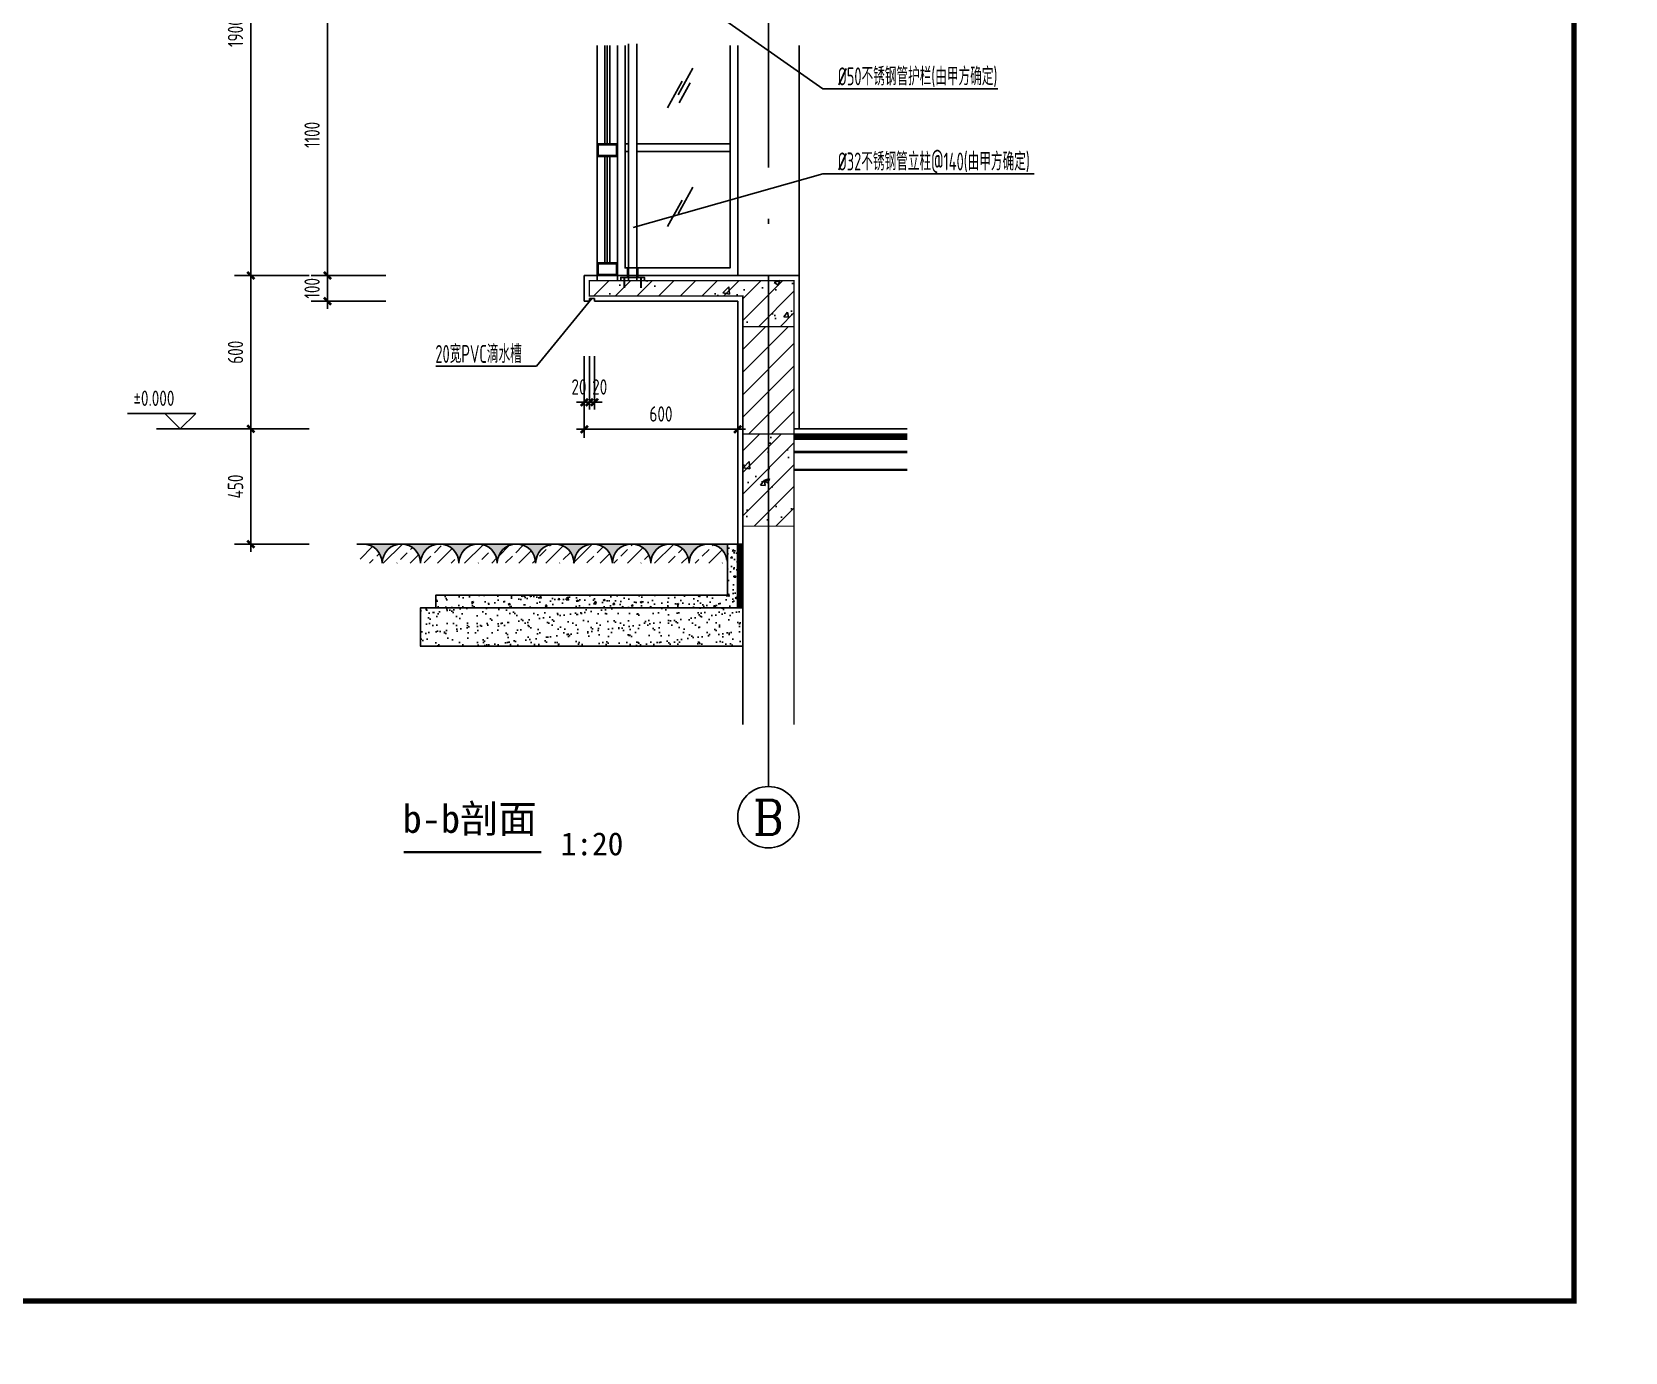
# Model space of a CAD drawing. Extents: x -726032 to 135930, y -151624 to 587044.
# Drawn here: x 9704 to 40849, y 326855 to 352670 of the extents above; entities that cross this region are included whole.
import ezdxf
from ezdxf.enums import TextEntityAlignment as Align

# ---------------------------------------------------------------- set-up
doc = ezdxf.new("R2010")
doc.units = 0
doc.header["$LTSCALE"] = 1000
doc.header["$MEASUREMENT"] = 0
doc.linetypes.add('DOTE', pattern=[2.42, 2, -0.2, 0.02, -0.2])
doc.layers.get('0').update_dxf_attribs({"linetype": 'CONTINUOUS'})
doc.layers.get('DEFPOINTS').update_dxf_attribs({"color": 1, "linetype": 'CONTINUOUS'})
for name, color, linetype in [('AXIS', 245, 'CONTINUOUS'), ('AXIS_TEXT', 7, 'CONTINUOUS'), ('DOTE', 8, 'DOTE'), ('PUB_DIM', 245, 'CONTINUOUS'), ('PUB_TITLE', 1, 'CONTINUOUS'), ('WALL', 255, 'CONTINUOUS'), ('WINDOW', 155, 'CONTINUOUS'), ('填充', 207, 'CONTINUOUS'), ('引线', 213, 'CONTINUOUS'), ('构架', 4, 'CONTINUOUS'), ('栏杆', 126, 'CONTINUOUS'), ('看线', 86, 'CONTINUOUS'), ('粉刷线', 224, 'CONTINUOUS')]:
    doc.layers.add(name, color=color, linetype=linetype)
doc.styles.add('-黑体', font='')
doc.styles.add('_HZTXT', font='isocp.shx', dxfattribs={"width": 0.8, "bigfont": 'hztxt.shx'})
doc.styles.add('COMPLEX', font='COMPLEX')
doc.styles.add('DIM_FONT', font='isocp.shx', dxfattribs={"width": 0.8})
doc.styles.get('-黑体').set_extended_font_data('SimHei')
doc.dimstyles.new('AXIS20', dxfattribs={"dimscale": 0.2, "dimtxt": 300, "dimasz": 1, "dimexe": 250, "dimexo": 300, "dimgap": 150, "dimtad": 1, "dimdec": 0, "dimzin": 0, "dimdsep": 46, "dimtxsty": 'DIM_FONT', "dimblk": '_DIMX', "dimcen": 0.09, "dimse1": 1, "dimse2": 1, "dimclrt": 142, "dimadec": 0, "dimazin": 0, "dimtfac": 1, "dimtdec": 0, "dimtix": 1, "dimtmove": 2, "dimatfit": 3, "dimldrblk": '_DIMX', "dimfxl": 1, "dimtolj": 1, "dimtzin": 0, "dimarcsym": 0})

# ---------------------------------------------------------------- blocks, each defined once
blk = doc.blocks.new('_DIMX')
blk.add_line((-150, 0), (150, 0))
at = {"const_width": 50}
blk.add_lwpolyline([(-70, -70), (70, 70)], dxfattribs=at)
blk = doc.blocks.new('*D56')
at = {"color": 0, "linetype": 'ByBlock', "transparency": 16777216}
blk.add_line((-581733.4, 332838.5), (-581133.8, 332838.5), dxfattribs=at)
at = {"layer": 'DEFPOINTS', "color": 0, "linetype": 'ByBlock', "transparency": 16777216}
for p in [(-581733.6, 333838.5), (-581133.6, 333838.5), (-581133.6, 332838.5)]:
    blk.add_point(p, dxfattribs=at)
at = {"color": 0, "linetype": 'ByBlock', "transparency": 16777216, "xscale": 0.2, "yscale": 0.2, "zscale": 0.2, "rotation": 180}
blk.add_blockref('_DIMX', (-581733.6, 332838.5), dxfattribs=at)
at = {"color": 0, "linetype": 'ByBlock', "transparency": 16777216, "xscale": 0.2, "yscale": 0.2, "zscale": 0.2}
blk.add_blockref('_DIMX', (-581133.6, 332838.5), dxfattribs=at)
at = {"color": 142, "linetype": 'ByBlock', "transparency": 16777216, "insert": (-581433.6, 332898.5), "char_height": 60, "attachment_point": 5, "style": 'DIM_FONT'}
blk.add_mtext('\\A1;600', dxfattribs=at)
blk = doc.blocks.new('*D58')
at = {"color": 0, "linetype": 'ByBlock', "transparency": 16777216}
for p, q in [((-581733.8, 332944.2), (-581734, 332944.2)), ((-581713.6, 332944.2), (-581733.6, 332944.2)), ((-581713.6, 332944.2), (-581733.6, 332944.2)), ((-581713.4, 332944.2), (-581713.2, 332944.2))]:
    blk.add_line(p, q, dxfattribs=at)
at = {"layer": 'DEFPOINTS', "color": 0, "linetype": 'ByBlock', "transparency": 16777216}
for p in [(-581733.6, 332944.2), (-581733.6, 331924.3), (-581713.6, 331924.3)]:
    blk.add_point(p, dxfattribs=at)
at = {"color": 0, "linetype": 'ByBlock', "transparency": 16777216, "xscale": 0.2, "yscale": 0.2, "zscale": 0.2}
blk.add_blockref('_DIMX', (-581733.6, 332944.2), dxfattribs=at)
at = {"color": 0, "linetype": 'ByBlock', "transparency": 16777216, "xscale": 0.2, "yscale": 0.2, "zscale": 0.2, "rotation": 180}
blk.add_blockref('_DIMX', (-581713.6, 332944.2), dxfattribs=at)
at = {"color": 142, "linetype": 'ByBlock', "transparency": 16777216, "insert": (-581754.2, 333004.2), "char_height": 60, "attachment_point": 5, "style": 'DIM_FONT'}
blk.add_mtext('\\A1;20', dxfattribs=at)
blk = doc.blocks.new('*D57')
at = {"color": 0, "linetype": 'ByBlock', "transparency": 16777216}
for p, q in [((-581713.8, 332944.2), (-581714, 332944.2)), ((-581693.6, 332944.2), (-581713.6, 332944.2)), ((-581693.6, 332944.2), (-581713.6, 332944.2)), ((-581693.4, 332944.2), (-581693.2, 332944.2))]:
    blk.add_line(p, q, dxfattribs=at)
at = {"layer": 'DEFPOINTS', "color": 0, "linetype": 'ByBlock', "transparency": 16777216}
for p in [(-581713.6, 332944.2), (-581713.6, 331924.3), (-581693.6, 331924.3)]:
    blk.add_point(p, dxfattribs=at)
at = {"color": 0, "linetype": 'ByBlock', "transparency": 16777216, "xscale": 0.2, "yscale": 0.2, "zscale": 0.2}
blk.add_blockref('_DIMX', (-581713.6, 332944.2), dxfattribs=at)
at = {"color": 0, "linetype": 'ByBlock', "transparency": 16777216, "xscale": 0.2, "yscale": 0.2, "zscale": 0.2, "rotation": 180}
blk.add_blockref('_DIMX', (-581693.6, 332944.2), dxfattribs=at)
at = {"color": 142, "linetype": 'ByBlock', "transparency": 16777216, "insert": (-581673.1, 333004.2), "char_height": 60, "attachment_point": 5, "style": 'DIM_FONT'}
blk.add_mtext('\\A1;20', dxfattribs=at)
blk = doc.blocks.new('*D54')
at = {"color": 0, "linetype": 'ByBlock', "transparency": 16777216}
blk.add_line((-582737.6, 333440.1), (-582737.6, 334539.7), dxfattribs=at)
at = {"layer": 'DEFPOINTS', "color": 0, "linetype": 'ByBlock', "transparency": 16777216}
for p in [(-582737.6, 334539.9), (-582730, 334539.9), (-582730, 333439.9)]:
    blk.add_point(p, dxfattribs=at)
at = {"color": 0, "linetype": 'ByBlock', "transparency": 16777216, "xscale": 0.2, "yscale": 0.2, "zscale": 0.2}
for p, rotation in [((-582737.6, 334539.9), 90), ((-582737.6, 333439.9), 270)]:
    blk.add_blockref('_DIMX', p, dxfattribs=dict(at, rotation=rotation))
at = {"color": 142, "linetype": 'ByBlock', "transparency": 16777216, "insert": (-582797.6, 333989.9), "char_height": 60, "attachment_point": 5, "rotation": 90, "style": 'DIM_FONT'}
blk.add_mtext('\\A1;1100', dxfattribs=at)
blk = doc.blocks.new('*D49')
at = {"color": 0, "linetype": 'ByBlock', "transparency": 16777216}
for p, q in [((-582737.6, 333440.1), (-582737.6, 333440.3)), ((-582737.6, 333339.9), (-582737.6, 333439.9)), ((-582737.6, 333339.7), (-582737.6, 333339.5))]:
    blk.add_line(p, q, dxfattribs=at)
at = {"layer": 'DEFPOINTS', "color": 0, "linetype": 'ByBlock', "transparency": 16777216}
for p in [(-582737.6, 333439.9), (-582730, 333439.9), (-582730, 333339.9)]:
    blk.add_point(p, dxfattribs=at)
at = {"color": 0, "linetype": 'ByBlock', "transparency": 16777216, "xscale": 0.2, "yscale": 0.2, "zscale": 0.2}
for p, rotation in [((-582737.6, 333439.9), 270), ((-582737.6, 333339.9), 90)]:
    blk.add_blockref('_DIMX', p, dxfattribs=dict(at, rotation=rotation))
at = {"color": 142, "linetype": 'ByBlock', "transparency": 16777216, "insert": (-582797.6, 333389.9), "char_height": 60, "attachment_point": 5, "rotation": 90, "style": 'DIM_FONT'}
blk.add_mtext('\\A1;100', dxfattribs=at)
blk = doc.blocks.new('*D42')
at = {"color": 0, "linetype": 'ByBlock', "transparency": 16777216}
blk.add_line((-583037, 332840.1), (-583037, 333439.7), dxfattribs=at)
at = {"layer": 'DEFPOINTS', "color": 0, "linetype": 'ByBlock', "transparency": 16777216}
for p in [(-583037, 333439.9), (-583005, 333439.9), (-583005, 332839.9)]:
    blk.add_point(p, dxfattribs=at)
at = {"color": 0, "linetype": 'ByBlock', "transparency": 16777216, "xscale": 0.2, "yscale": 0.2, "zscale": 0.2}
for p, rotation in [((-583037, 333439.9), 90), ((-583037, 332839.9), 270)]:
    blk.add_blockref('_DIMX', p, dxfattribs=dict(at, rotation=rotation))
at = {"color": 142, "linetype": 'ByBlock', "transparency": 16777216, "insert": (-583097, 333139.9), "char_height": 60, "attachment_point": 5, "rotation": 90, "style": 'DIM_FONT'}
blk.add_mtext('\\A1;600', dxfattribs=at)
blk = doc.blocks.new('*D41')
at = {"color": 0, "linetype": 'ByBlock', "transparency": 16777216}
blk.add_line((-583037, 332390.1), (-583037, 332839.7), dxfattribs=at)
at = {"layer": 'DEFPOINTS', "color": 0, "linetype": 'ByBlock', "transparency": 16777216}
for p in [(-583037, 332839.9), (-583005, 332839.9), (-583005, 332389.9)]:
    blk.add_point(p, dxfattribs=at)
at = {"color": 0, "linetype": 'ByBlock', "transparency": 16777216, "xscale": 0.2, "yscale": 0.2, "zscale": 0.2}
for p, rotation in [((-583037, 332839.9), 90), ((-583037, 332389.9), 270)]:
    blk.add_blockref('_DIMX', p, dxfattribs=dict(at, rotation=rotation))
at = {"color": 142, "linetype": 'ByBlock', "transparency": 16777216, "insert": (-583097, 332614.9), "char_height": 60, "attachment_point": 5, "rotation": 90, "style": 'DIM_FONT'}
blk.add_mtext('\\A1;450', dxfattribs=at)
blk = doc.blocks.new('*D43')
at = {"color": 0, "linetype": 'ByBlock', "transparency": 16777216}
blk.add_line((-583037, 333440.1), (-583037, 335339.7), dxfattribs=at)
at = {"layer": 'DEFPOINTS', "color": 0, "linetype": 'ByBlock', "transparency": 16777216}
for p in [(-583037, 335339.9), (-583005, 335339.9), (-583005, 333439.9)]:
    blk.add_point(p, dxfattribs=at)
at = {"color": 0, "linetype": 'ByBlock', "transparency": 16777216, "xscale": 0.2, "yscale": 0.2, "zscale": 0.2}
for p, rotation in [((-583037, 335339.9), 90), ((-583037, 333439.9), 270)]:
    blk.add_blockref('_DIMX', p, dxfattribs=dict(at, rotation=rotation))
at = {"color": 142, "linetype": 'ByBlock', "transparency": 16777216, "insert": (-583097, 334389.9), "char_height": 60, "attachment_point": 5, "rotation": 90, "style": 'DIM_FONT'}
blk.add_mtext('\\A1;1900', dxfattribs=at)
blk = doc.blocks.new('_AXISO')
blk.add_circle((0, 0), 0.5)
at = {"layer": 'AXIS_TEXT', "style": 'COMPLEX', "width": 1.041667}
blk.add_attdef('A', text='', height=0.56, dxfattribs=at).set_placement((-0.25, -0.28), (0.25, -0.28), align=Align.FIT)
blk = doc.blocks.new('A$C1075531F')
at = {"layer": '填充'}
h = blk.add_hatch(dxfattribs=at)
h.set_pattern_fill('ANSI31', color=256, scale=500, style=0)
h.set_pattern_definition([(45, (-45716.33, -154385.83), (-44.194174, 44.194174), [])])
h.paths.add_polyline_path([(2405.5, 4518.2), (2505.5, 4518.2), (2505.5, 4938.2), (2405.5, 4938.2)])
h.paths.add_polyline_path([(2505.5, 4518.2), (2605.5, 4518.2), (2605.5, 4938.2), (2505.5, 4938.2)])
h.paths.add_polyline_path([(2605.5, 2038.2), (2505.5, 2038.2), (2505.5, 1618.2), (2605.5, 1618.2)])
h.paths.add_polyline_path([(2505.5, 2038.2), (2405.5, 2038.2), (2405.5, 1618.2), (2505.5, 1618.2)])
h = blk.add_hatch(dxfattribs=at)
h.set_pattern_fill('AN31C', color=256, scale=300, style=0)
h.set_pattern_definition([(45, (-45716.33, -154385.83), (-42.426407, 42.426407), []), (50, (-45716.33, -154385.83), (215.17805, -18.82564), [22.5, -247.5]), (355, (-45716.33, -154385.83), (-41.6254, 225.65764), [18, -198]), (100.4514, (-45698.4, -154387.4), (173.55281, 206.83186), [19.12206, -210.34263]), (46.1842, (-45716.33, -154325.83), (320.1723, -49.6557), [33.75, -371.25]), (96.6356, (-45689.65, -154329.97), (280.3988, 292.23536), [28.6831, -315.5139]), (351.1842, (-45716.33, -154325.83), (280.3986, 292.2356), [27, -297]), (21, (-45686.33, -154340.83), (179.07212, -120.78567), [22.5, -247.5]), (326, (-45686.33, -154340.83), (72.9946, 217.545), [18, -198]), (71.4514, (-45671.4, -154350.9), (252.0668, 96.75915), [19.12206, -210.34263]), (37.5, (-45716.33, -154385.83), (3.647957, 99.868156), [0, -195.6, 0, -201, 0, -198.75]), (7.5, (-45716.33, -154385.83), (78.92086, 118.323514), [0, -114.6, 0, -191.1, 0, -75.75]), (327.5, (-45783.23, -154385.83), (160.14673, -6.76646), [0, -75, 0, -234, 0, -310.5]), (317.5, (-45813.23, -154385.83), (174.95585, 30.0315), [0, -97.5, 0, -155.4, 0, -220.5])])
h.paths.add_polyline_path([(2405.5, 2038.2), (2505.5, 2038.2), (2505.5, 2218.2), (1805.5, 2218.2), (1805.5, 2158.2), (2405.5, 2158.2)])
h.paths.add_polyline_path([(2505.5, 2038.2), (2605.5, 2038.2), (2605.5, 2218.2), (2505.5, 2218.2)])
h.paths.add_polyline_path([(2505.5, 1258.2), (2605.5, 1258.2), (2605.5, 1618.2), (2505.5, 1618.2)])
h.paths.add_polyline_path([(2405.5, 1258.2), (2505.5, 1258.2), (2505.5, 1618.2), (2405.5, 1618.2)])
h = blk.add_hatch(dxfattribs=at)
h.set_pattern_fill('ANSI33', color=256, scale=300, style=0)
h.set_pattern_definition([(45, (-397256.105, 17054.97), (-53.033009, 53.033009), []), (45, (-397203.07, 17054.97), (-53.033009, 53.033009), [37.5, -18.75])])
h.paths.add_polyline_path([(2195.5, 1113.2), (2345.5, 1113.2, 1)])
h.paths.add_polyline_path([(2045.5, 1113.2), (2195.5, 1113.2, 1)])
h.paths.add_polyline_path([(1895.5, 1113.2), (2045.5, 1113.2, 1)])
h.paths.add_polyline_path([(1745.5, 1113.2), (1895.5, 1113.2, 1)])
h.paths.add_polyline_path([(1595.5, 1113.2), (1745.5, 1113.2, 1)])
h.paths.add_polyline_path([(1445.5, 1113.2), (1595.5, 1113.2, 1)])
h.paths.add_polyline_path([(1295.5, 1113.2), (1445.5, 1113.2, 1)])
h.paths.add_polyline_path([(1145.5, 1113.2), (1295.5, 1113.2, 1)])
h.paths.add_polyline_path([(995.5, 1113.2), (1145.5, 1113.2, 1)])
h.paths.add_polyline_path([(920.5, 1188.2), (909.3, 1188.2), (909.3, 1113.2), (995.5, 1113.2, 0.414214)])
h = blk.add_hatch(color=256, dxfattribs=at)
h.paths.add_polyline_path([(2345.5, 1188.2), (2270.5, 1188.2, -0.414214), (2345.5, 1113.2)])
h.paths.add_polyline_path([(2195.5, 1113.2, -0.414214), (2270.5, 1188.2), (2120.5, 1188.2, -0.414214)])
h.paths.add_polyline_path([(2045.5, 1113.2, -0.414214), (2120.5, 1188.2), (1970.5, 1188.2, -0.414214)])
h.paths.add_polyline_path([(1820.5, 1188.2, -0.414214), (1895.5, 1113.2, -0.414214), (1970.5, 1188.2)])
h.paths.add_polyline_path([(1745.5, 1113.2, -0.414214), (1820.5, 1188.2), (1670.5, 1188.2, -0.414214)])
h.paths.add_polyline_path([(1595.5, 1113.2, -0.414214), (1670.5, 1188.2), (1520.5, 1188.2, -0.414214)])
h.paths.add_polyline_path([(1370.5, 1188.2, -0.414214), (1445.5, 1113.2, -0.414214), (1520.5, 1188.2)])
h.paths.add_polyline_path([(1295.5, 1113.2, -0.414214), (1370.5, 1188.2), (1220.5, 1188.2, -0.414214)])
h.paths.add_polyline_path([(1145.5, 1113.2, -0.414214), (1220.5, 1188.2), (1070.5, 1188.2, -0.414214)])
h.paths.add_polyline_path([(995.5, 1113.2, -0.414214), (1070.5, 1188.2), (920.5, 1188.2, -0.414214)])
h = blk.add_hatch(dxfattribs=at)
h.set_pattern_fill('AN33C', color=256, scale=100, style=0)
h.set_pattern_definition([(50, (-397256.105, 17054.973), (71.726018, -6.2752135), [7.5, -82.5]), (355, (-397256.105, 17054.97), (-13.875133, 75.219213), [6, -66]), (100.4514, (-397250.13, 17054.45), (57.850938, 68.943954), [6.374019, -70.114211]), (46.1842, (-397256.105, 17074.97), (106.724105, -16.551901), [11.25, -123.75]), (96.6356, (-397247.21, 17073.59), (93.46627, 97.411787), [9.56103, -105.1713]), (351.1842, (-397256.1, 17074.97), (93.466195, 97.41186), [9, -99]), (21, (-397246.105, 17069.973), (59.690705, -40.261889), [7.5, -82.5]), (326, (-397246.105, 17069.97), (24.331533, 72.515005), [6, -66]), (71.4514, (-397241.13, 17066.62), (84.022263, 32.25305), [6.374019, -70.114211]), (37.5, (-397256.105, 17054.973), (1.2159855, 33.2893854), [0, -65.2, 0, -67, 0, -66.25]), (7.5, (-397256.105, 17054.973), (26.3069537, 39.4411712), [0, -38.2, 0, -63.7, 0, -25.25]), (327.5, (-397278.405, 17054.973), (53.3822436, -2.2554872), [0, -25, 0, -78, 0, -103.5]), (317.5, (-397288.405, 17054.973), (58.318617, 10.010498), [0, -32.5, 0, -51.8, 0, -73.5])])
h.paths.add_polyline_path([(2385.5, 938.2), (2385.5, 1188.2), (2345.5, 1188.2), (2345.5, 988.2), (1205.5, 988.2), (1205.5, 938.2)])
h = blk.add_hatch(dxfattribs=at)
h.set_pattern_fill('AR-SAND', color=256, scale=30, style=0)
h.set_pattern_definition([(37.5, (-397256.105, 17054.973), (-1.889801, 57.804713), [0, -45.6, 0, -51, 0, -48.75]), (7.5, (-397256.105, 17054.97), (53.093301, 84.664382), [0, -24.6, 0, -41.1, 0, -15.75]), (327.5, (-397293.005, 17054.973), (93.424256, 0.1697716), [0, -15, 0, -54, 0, -70.5]), (317.5, (-397293.005, 17054.97), (90.183798, 26.330267), [0, -7.5, 0, -35.4, 0, -40.5])])
h.paths.add_polyline_path([(2405.5, 788.2), (2405.5, 938.2), (1145.5, 938.2), (1145.5, 788.2)])
h = blk.add_hatch(dxfattribs=at)
h.set_pattern_fill('AR-SAND', color=256, scale=100, style=0)
h.set_pattern_definition([(37.5, (-397256.1, 17054.97), (-6.299336, 192.682377), [0, -152, 0, -170, 0, -162.5]), (7.5, (-397256.1, 17054.97), (176.97767, 282.2146), [0, -82, 0, -137, 0, -52.5]), (327.5, (-397379.1, 17054.97), (311.414186, 0.565905), [0, -50, 0, -180, 0, -235]), (317.5, (-397379.1, 17054.97), (300.61266, 87.76756), [0, -25, 0, -118, 0, -135])])
h.paths.add_polyline_path([(1145.5, 938.2), (1145.5, 788.2), (2405.5, 788.2), (2405.5, 938.2)])
at = {"color": 136}
for p, q in [((1835.5, 2238.2), (1835.5, 2218.2)), ((1915.5, 2238.2), (1915.5, 2218.2))]:
    blk.add_line(p, q, dxfattribs=at)
at = {"layer": 'DOTE'}
blk.add_line((2505.5, 240), (2505.5, 8851.9), dxfattribs=at)
at = {"layer": 'PUB_DIM'}
for p, q in [((709.7, 2238.2), (418.5, 2238.2)), ((1009.7, 2238.2), (718.5, 2238.2)), ((1009.7, 2138.2), (718.5, 2138.2)), ((1785.5, 1923.5), (1785.5, 1603.2)), ((1805.5, 1923.5), (1805.5, 1714.8)), ((1825.5, 1923.5), (1825.5, 1714.8)), ((206.4, 1698.2), (0, 1698.2)), ((146.4, 1698.2), (266.4, 1698.2)), ((206.4, 1638.2), (146.4, 1698.2)), ((266.4, 1698.2), (206.4, 1638.2)), ((459.7, 1638.2), (113.5, 1638.2)), ((709.7, 1638.2), (418.5, 1638.2)), ((709.7, 1188.2), (418.5, 1188.2))]:
    blk.add_line(p, q, dxfattribs=at)
at = {"layer": 'WALL'}
for points, const_width in [([(2605.5, 481.4), (2605.5, 2218.2), (1805.5, 2218.2), (1805.5, 2158.2), (2405.5, 2158.2), (2405.5, 481.4)], 6), ([(2405.5, 2038.2), (2605.5, 2038.2)], 6), ([(2605.5, 1618.2), (2405.5, 1618.2)], 5), ([(2605.5, 1258.2), (2405.5, 1258.2)], 5)]:
    blk.add_lwpolyline(points, dxfattribs=dict(at, const_width=const_width))
at = {"layer": 'WINDOW'}
for p, q in [((1865.7, 2753.3), (1865.7, 3138.2)), ((1875.5, 2753.3), (1875.5, 3138.2)), ((1885.3, 2753.3), (1885.3, 3138.2)), ((2385.5, 2788.2), (2385.5, 3138.2)), ((2385.5, 2238.2), (2385.5, 3138.2)), ((2168.2, 2998.4), (2110.5, 2894.5)), ((2210.6, 3048.5), (2152.8, 2944.5)), ((2199.8, 2991.2), (2156.7, 2913.7)), ((1945.5, 2753.2), (1958.7, 2753.2)), ((1990.7, 2753.2), (2355.5, 2753.2)), ((1865.7, 2288.2), (1865.7, 2703.3)), ((1875.5, 2288.2), (1875.5, 2703.3)), ((1885.3, 2288.2), (1885.3, 2703.3)), ((1945.5, 2723.2), (1958.7, 2723.2)), ((1990.7, 2723.2), (2355.5, 2723.2)), ((2210.6, 2583.5), (2152.8, 2479.5)), ((2168.2, 2533.4), (2110.5, 2429.5))]:
    blk.add_line(p, q, dxfattribs=at)
for points in [[(2355.5, 3138.2), (2355.5, 2268.2), (1945.5, 2268.2), (1945.5, 3138.2)], [(2355.5, 3138.2), (2355.5, 2788.2)]]:
    blk.add_lwpolyline(points, dxfattribs=at)
for points in [[(1835.5, 2703.3), (1915.5, 2703.3), (1915.5, 2753.3), (1835.5, 2753.3)], [(1839.5, 2707.3), (1911.5, 2707.3), (1911.5, 2749.3), (1839.5, 2749.3)], [(1835.5, 2238.2), (1915.5, 2238.2), (1915.5, 2288.2), (1835.5, 2288.2)], [(1839.5, 2242.2), (1911.5, 2242.2), (1911.5, 2284.2), (1839.5, 2284.2)]]:
    blk.add_lwpolyline(points, close=True, dxfattribs=at)
at = {"layer": '填充'}
for p, q in [((3048.2, 1638.2), (2605.5, 1638.2)), ((897, 1188.2), (2405.5, 1188.2)), ((2345.5, 1188.2), (2345.5, 988.2)), ((2385.5, 1188.2), (2385.5, 938.2)), ((1145.5, 938.2), (2405.5, 938.2)), ((1145.5, 938.2), (1145.5, 788.2)), ((1205.5, 988.2), (2345.5, 988.2)), ((1205.5, 988.2), (1205.5, 938.2)), ((1145.5, 788.2), (2405.5, 788.2))]:
    blk.add_line(p, q, dxfattribs=at)
for points, const_width in [([(3048.2, 1608.2), (2605.5, 1608.2)], 25), ([(3048.2, 1548.2), (2605.5, 1548.2)], 10), ([(3048.2, 1478.2), (2605.5, 1478.2)], 10), ([(2345.5, 1188.2), (2345.5, 988.2), (1205.5, 988.2), (1205.5, 938.2)], 5), ([(2387, 1188.2), (2387, 938.2)], 10), ([(2397.4, 1188.2), (2397.4, 938.2)], 10), ([(2405.5, 788.2), (1145.5, 788.2), (1145.5, 938.2), (2405.5, 938.2)], 5)]:
    blk.add_lwpolyline(points, dxfattribs=dict(at, const_width=const_width))
for centre, end in [((920.5, 1113.2), 90), ((1070.5, 1113.2), 180), ((1220.5, 1113.2), 180), ((1370.5, 1113.2), 180), ((1520.5, 1113.2), 180), ((1670.5, 1113.2), 180), ((1820.5, 1113.2), 180), ((1970.5, 1113.2), 180), ((2120.5, 1113.2), 180), ((2270.5, 1113.2), 180)]:
    blk.add_arc(centre, 75, 0, end, dxfattribs=at)
at = {"layer": '引线'}
for p, q in [((2717.8, 2968.8), (2226, 3313.8)), ((2809.6, 3048.4), (2781.3, 2984.3)), ((2717.8, 2968.8), (3401.9, 2968.8)), ((2809.6, 2715.6), (2781.3, 2651.5)), ((2717.8, 2636), (1977.2, 2425.4)), ((2717.8, 2636), (3544.1, 2636)), ((1599.4, 1883.4), (1815, 2148.9)), ((1204.8, 1883.4), (1599.4, 1883.4))]:
    blk.add_line(p, q, dxfattribs=at)
at = {"layer": '栏杆'}
for p, q in [((1958.7, 3144), (1958.7, 2218.2)), ((1990.7, 3144), (1990.7, 2218.2)), ((1941.4, 2230.8), (1941.4, 2190)), ((1942.3, 2230.8), (1942.3, 2190)), ((1954.5, 2230.8), (1994.4, 2230.8)), ((2006.6, 2230.8), (2006.6, 2190)), ((2007.5, 2230.8), (2007.5, 2190))]:
    blk.add_line(p, q, dxfattribs=at)
for points in [[(1954.5, 2268.2), (1954.5, 2230.8), (1928.3, 2230.8), (1928.3, 2218.2)], [(1994.4, 2268.2), (1994.4, 2230.8), (2020.6, 2230.8), (2020.6, 2218.2)]]:
    blk.add_lwpolyline(points, dxfattribs=at)
at = {"layer": '看线'}
for p, q in [((1835.5, 2238.2), (1835.5, 3138.2)), ((1915.5, 2238.2), (1915.5, 3138.2)), ((2625.5, 3138.2), (2625.5, 2238.2))]:
    blk.add_line(p, q, dxfattribs=at)
at = {"layer": '粉刷线'}
for p, q in [((2625.5, 2238.2), (1785.5, 2238.2)), ((1785.5, 2238.2), (1785.5, 2138.2)), ((2625.5, 1638.2), (2625.5, 2238.2)), ((1785.5, 2138.2), (1805.5, 2138.2)), ((1805.5, 2148.2), (1805.5, 2138.2)), ((1805.5, 2148.2), (1825.5, 2148.2)), ((1825.5, 2148.2), (1825.5, 2138.2)), ((1825.5, 2138.2), (2385.5, 2138.2)), ((2385.5, 2138.2), (2385.5, 2038.2)), ((2385.5, 1188.2), (2385.5, 2138.2))]:
    blk.add_line(p, q, dxfattribs=at)
at = {"layer": 'AXIS', "color": 144}
ref = blk.add_blockref('_AXISO', (2505.5, 120), dxfattribs=dict(at, xscale=-240, yscale=240, zscale=240))
ref.add_attrib('A', 'B', dxfattribs={"layer": 'AXIS_TEXT', "height": 134.4, "style": 'COMPLEX', "width": 1.102941}).set_placement((2445.5, 52.8), (2565.5, 52.8), align=Align.FIT)
at = {"layer": 'PUB_DIM', "style": 'DIM_FONT', "width": 0.8}
blk.add_text('%%p0.000', height=60, dxfattribs=at).set_placement((103.2, 1758.2), align=Align.MIDDLE)
at = {"layer": '引线', "style": '_HZTXT', "width": 0.65}
for s, p in [('O50不锈钢管护栏(由甲方确定)', (2776.7, 2982)), ('O32不锈钢管立柱@140(由甲方确定)', (2776.7, 2649.2)), ('20宽PVC滴水槽', (1203.6, 1896.6))]:
    blk.add_text(s, height=70, dxfattribs=at).set_placement(p)
at = {"layer": 'PUB_DIM'}
for p1, p2, distance, picture, middle in [((514.1, 2238.2), (514.1, 4138.2), 32, '*D43', (422.1, 3188.2)), ((789.1, 2238.2), (789.1, 3338.2), 7.6, '*D54', (721.5, 2788.2)), ((1785.5, 2636.8), (2385.5, 2636.8), -1000, '*D56', (2085.5, 1696.8)), ((514.1, 1638.2), (514.1, 2238.2), 32, '*D42', (422.1, 1938.2)), ((789.1, 2138.2), (789.1, 2238.2), 7.6, '*D49', (721.5, 2188.2)), ((514.1, 1188.2), (514.1, 1638.2), 32, '*D41', (422.1, 1413.2))]:
    dim = blk.add_aligned_dim(p1=p1, p2=p2, distance=distance, dimstyle='AXIS20', override={"dimclrt": 142}, dxfattribs=at)
    dim.commit()
    dim.dimension.update_dxf_attribs({"geometry": picture, "text_midpoint": middle, "insert": (583519.1, -331201.7)})
for base, p1, p2, picture, middle in [((1785.5, 1742.5), (1805.5, 722.6), (1785.5, 722.6), '*D58', (1764.9, 1802.5)), ((1805.5, 1742.5), (1825.5, 722.6), (1805.5, 722.6), '*D57', (1846, 1802.5))]:
    dim = blk.add_linear_dim(base=base, p1=p1, p2=p2, angle=180, dimstyle='AXIS20', override={"dimclrt": 142}, dxfattribs=at)
    dim.commit()
    dim.dimension.update_dxf_attribs({"geometry": picture, "text_midpoint": middle, "dimtype": 129, "insert": (583519.1, -331201.7)})

msp = doc.modelspace()

# ---------------------------------------------------------------- linework, layer by layer
at = {"layer": 'PUB_TITLE'}
for points, const_width in [([(-53251.3, 326855.6), (40848.7, 326855.6), (40848.7, 386255.6), (-53251.3, 386255.6)], 0.18), ([(-51251.3, 327855.6), (39848.7, 327855.6), (39848.7, 385255.6), (-51251.3, 385255.6)], 100)]:
    msp.add_lwpolyline(points, close=True, dxfattribs=dict(at, const_width=const_width))
at = {"layer": '构架', "const_width": 50, "elevation": 3840}
msp.add_lwpolyline([(16974.1, 336630.6), (19666.1, 336630.6)], dxfattribs=at)

# ---------------------------------------------------------------- block references
at = {"xscale": 5, "yscale": 5, "zscale": 5}
msp.add_blockref('A$C1075531F', (11574.2, 336714.6, 3840), dxfattribs=at)

# ---------------------------------------------------------------- texts
at = {"layer": 'AXIS', "style": '-黑体'}
for s, height, p in [('b-b剖面', 550, (16951.5, 337010.1, 3840)), ('1:20', 450, (20042.3, 336570.1, 3840))]:
    msp.add_text(s, height=height, dxfattribs=at).set_placement(p)

doc.saveas('drawing.dxf')
